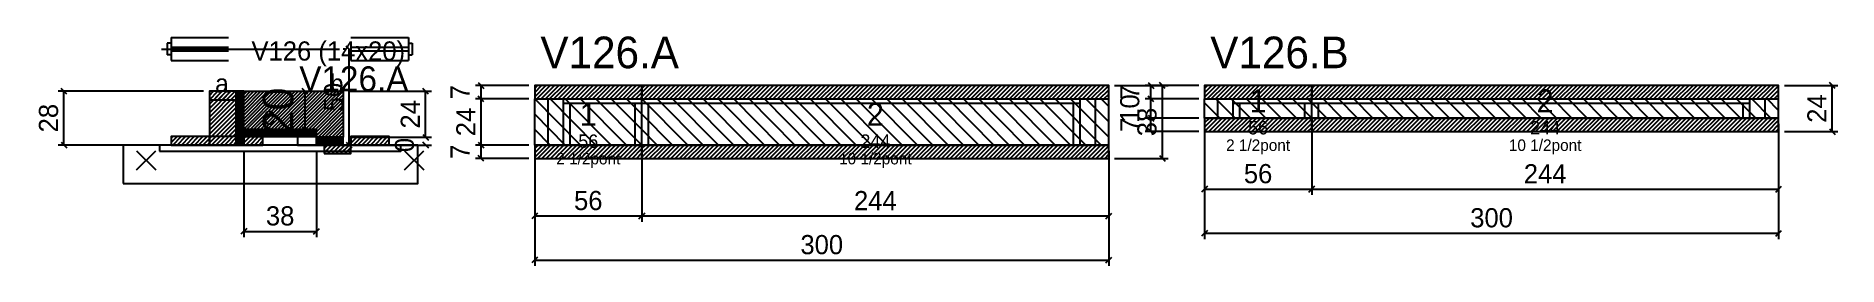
# Model space of a CAD drawing. Extents: x -69 to 873, y -87 to 33.
import ezdxf
from ezdxf.enums import TextEntityAlignment as Align

# ---------------------------------------------------------------- set-up
doc = ezdxf.new("R2010")
doc.units = 0
for name, color, linetype in [('5', 5, 'Continuous'), ('barrote', 126, 'Continuous'), ('CONCRETO', 251, 'Continuous'), ('COTA', 241, 'Continuous'), ('Cota Seção (2x)', 241, 'Continuous'), ('detalhes', 7, 'Continuous'), ('Hachura', 251, 'Continuous'), ('Madeira', 126, 'Continuous'), ('NOMENCLATURA', 7, 'Continuous'), ('Painéis', 200, 'Continuous'), ('presilha', 224, 'Continuous'), ('Reaproveitamento', 30, 'Continuous'), ('SARR_2.2x7', 40, 'Continuous'), ('SARR_3.5x7', 81, 'Continuous'), ('SCO-___-LAJ', 224, 'Continuous'), ('TENSOR', 224, 'Continuous'), ('texto', 7, 'Continuous'), ('Texto Seção', 7, 'Continuous')]:
    doc.layers.add(name, color=color, linetype=linetype)
doc.dimstyles.new('PAINEL', dxfattribs={"dimtxt": 10, "dimasz": 3, "dimexe": 3, "dimexo": 3, "dimgap": 3, "dimtad": 1, "dimblk": 'OBLIQUE', "dimblk1": 'OBLIQUE', "dimcen": 2.5, "dimclrd": 4, "dimclre": 4, "dimclrt": 240, "dimazin": 3, "dimtfac": 1, "dimtmove": 0, "dimatfit": 3})
doc.dimstyles.new('SECAO2X', dxfattribs={"dimtxt": 16, "dimasz": 3, "dimexe": 3, "dimexo": 3, "dimgap": 3, "dimtad": 1, "dimblk": 'OBLIQUE', "dimblk1": 'OBLIQUE', "dimcen": 2.5, "dimclrd": 4, "dimclre": 4, "dimclrt": 240, "dimazin": 3, "dimtfac": 1, "dimtmove": 0, "dimatfit": 3})

# ---------------------------------------------------------------- blocks, each defined once
blk = doc.blocks.new('_OBLIQUE')
at = {"color": 0, "linetype": 'BYBLOCK'}
blk.add_line((-0.5, -0.5), (0.5, 0.5), dxfattribs=at)

msp = doc.modelspace()

# ---------------------------------------------------------------- hatches: boundary and pattern name
at = {"layer": 'COTA'}
h = msp.add_hatch(dxfattribs=at)
h.set_pattern_fill('ANSI31', scale=0.4)
h.paths.add_polyline_path([(40, -16), (40, 4), (92, 4), (92, -20), (78, -20), (78, -16)])
h = msp.add_hatch(dxfattribs=at)
h.set_pattern_fill('ANSI31', scale=0.5)
h.paths.add_polyline_path([(192, 0), (248, 0), (248, 7), (192, 7)])
h = msp.add_hatch(dxfattribs=at)
h.set_pattern_fill('ANSI31', scale=0.5)
h.paths.add_polyline_path([(248, 0), (492, 0), (492, 7), (248, 7)])
h = msp.add_hatch(dxfattribs=at)
h.set_pattern_fill('ANSI31', scale=0.5)
h.paths.add_polyline_path([(542, 0), (598, 0), (598, 7), (542, 7)])
h = msp.add_hatch(dxfattribs=at)
h.set_pattern_fill('ANSI31', scale=0.5)
h.paths.add_polyline_path([(598, 0), (842, 0), (842, 7), (598, 7)])
h = msp.add_hatch(dxfattribs=at)
h.set_pattern_fill('ANSI31', scale=0.5)
h.paths.add_polyline_path([(542, -17), (598, -17), (598, -10), (542, -10)])
h = msp.add_hatch(dxfattribs=at)
h.set_pattern_fill('ANSI31', scale=0.5)
h.paths.add_polyline_path([(598, -17), (842, -17), (842, -10), (598, -10)])
h = msp.add_hatch(dxfattribs=at)
h.set_pattern_fill('ANSI31', scale=0.5)
h.paths.add_polyline_path([(192, -31), (248, -31), (248, -24), (192, -24)])
h = msp.add_hatch(dxfattribs=at)
h.set_pattern_fill('ANSI31', scale=0.5)
h.paths.add_polyline_path([(248, -31), (492, -31), (492, -24), (248, -24)])
at = {"layer": 'Hachura'}
h = msp.add_hatch(dxfattribs=at)
h.set_pattern_fill('ANSI31', scale=0.5)
h.paths.add_polyline_path([(22, -24), (36, -24), (36, 4), (22, 4)])
h = msp.add_hatch(dxfattribs=at)
h.set_pattern_fill('ANSI31', scale=0.5)
h.paths.add_polyline_path([(22, -0.4), (36, -0.4), (36, 4), (22, 4)])
h = msp.add_hatch(dxfattribs=at)
h.set_pattern_fill('SOLID')
h.paths.add_polyline_path([(36, -24), (40, -24), (40, 4), (36, 4)])
h = msp.add_hatch(dxfattribs=at)
h.set_pattern_fill('SOLID')
h.paths.add_polyline_path([(40, -19.6), (78, -19.6), (78, -16), (40, -16)])
h = msp.add_hatch(dxfattribs=at)
h.set_pattern_fill('ANSI31', scale=0.5)
h.paths.add_polyline_path([(2, -24), (22, -24), (22, -19.6), (2, -19.6)])
h = msp.add_hatch(dxfattribs=at)
h.set_pattern_fill('ANSI31', scale=0.5)
h.paths.add_polyline_path([(40, -24), (50, -24), (50, -19.6), (40, -19.6)])
h = msp.add_hatch(dxfattribs=at)
h.set_pattern_fill('SOLID')
h.paths.add_polyline_path([(78, -24), (92, -24), (92, -20), (78, -20)])
h = msp.add_hatch(dxfattribs=at)
h.set_pattern_fill('SOLID')
h.paths.add_polyline_path([(78, -24), (82, -24), (82, -24), (78, -24)])
h = msp.add_hatch(dxfattribs=at)
h.set_pattern_fill('ANSI31', scale=0.5)
h.paths.add_polyline_path([(82, -24), (96, -24), (96, -24), (82, -24)])
h = msp.add_hatch(dxfattribs=at)
h.set_pattern_fill('ANSI31', scale=0.5)
h.paths.add_polyline_path([(82, -28.4), (96, -28.4), (96, -24), (82, -24)])
h = msp.add_hatch(dxfattribs=at)
h.set_pattern_fill('ANSI31', scale=0.5)
h.paths.add_polyline_path([(96, -24), (116, -24), (116, -19.6), (96, -19.6)])

# ---------------------------------------------------------------- linework, layer by layer
for p, q in [((0, 29), (0, 23)), ((2, 29), (0, 29)), ((2, 32), (32, 32)), ((2, 32), (2, 20)), ((96, 32), (126, 32)), ((126, 32), (126, 20)), ((126, 29), (128, 29)), ((128, 29), (128, 23)), ((2, 23), (0, 23)), ((2, 27), (32, 27)), ((2, 25), (32, 25)), ((2, 20), (32, 20)), ((96, 27), (126, 27)), ((96, 25), (126, 25)), ((96, 20), (126, 20)), ((126, 23), (128, 23))]:
    msp.add_line(p, q)
at = {"layer": 'barrote'}
msp.add_lwpolyline([(-23, -44), (131, -44), (131, -24), (-23, -24)], close=True, dxfattribs=at)
at = {"layer": 'CONCRETO'}
msp.add_lwpolyline([(40, -16), (40, 4), (92, 4), (92, -20), (78, -20), (78, -16)], close=True, dxfattribs=at)
at = {"layer": 'Madeira'}
for points in [[(22, -24), (36, -24), (36, 4), (22, 4)], [(22, -0.4), (36, -0.4), (36, 4), (22, 4)], [(2, -24), (22, -24), (22, -19.6), (2, -19.6)], [(22, -24), (36, -24), (36, -19.6), (22, -19.6)], [(40, -24), (50, -24), (50, -19.6), (40, -19.6)], [(68, -24), (78, -24), (78, -19.6), (68, -19.6)], [(82, -24), (96, -24), (96, -24), (82, -24)], [(82, -28.4), (96, -28.4), (96, -24), (82, -24)], [(96, -24), (116, -24), (116, -19.6), (96, -19.6)]]:
    msp.add_lwpolyline(points, close=True, dxfattribs=at)
at = {"layer": 'Painéis'}
for p, q in [((192, 0), (248, 0)), ((192, -24), (192, 0)), ((248, -24), (248, 0)), ((248, -24), (248, 0)), ((248, 0), (492, 0)), ((248, -24), (248, 0)), ((492, -24), (492, 0)), ((542, 0), (598, 0)), ((542, -10), (542, 0)), ((598, -10), (598, 0)), ((598, -10), (598, 0)), ((598, 0), (842, 0)), ((598, -10), (598, 0)), ((842, -10), (842, 0)), ((542, -10), (598, -10)), ((598, -10), (842, -10)), ((192, -24), (248, -24)), ((248, -24), (492, -24))]:
    msp.add_line(p, q, dxfattribs=at)
for points in [[(36, -24), (40, -24), (40, 4), (36, 4)], [(40, -19.6), (78, -19.6), (78, -16), (40, -16)], [(78, -24), (92, -24), (92, -20), (78, -20)], [(78, -24), (82, -24), (82, -24), (78, -24)]]:
    msp.add_lwpolyline(points, close=True, dxfattribs=at)
at = {"layer": 'presilha'}
for p, q in [((-16, -37), (-6, -27)), ((-16, -27), (-6, -37)), ((124, -37), (134, -27)), ((124, -27), (134, -37))]:
    msp.add_line(p, q, dxfattribs=at)
at = {"layer": 'Reaproveitamento', "color": 30}
for p, q in [((216, -24), (192, 0)), ((224, -24), (200, 0)), ((232, -24), (208, 0)), ((240, -24), (216, 0)), ((248, -24), (224, 0)), ((248, -16), (232, 0)), ((248, -8), (240, 0)), ((248, 0), (248, 0)), ((272, -24), (248, 0)), ((280, -24), (256, 0)), ((288, -24), (264, 0)), ((296, -24), (272, 0)), ((304, -24), (280, 0)), ((312, -24), (288, 0)), ((320, -24), (296, 0)), ((328, -24), (304, 0)), ((336, -24), (312, 0)), ((344, -24), (320, 0)), ((352, -24), (328, 0)), ((360, -24), (336, 0)), ((368, -24), (344, 0)), ((376, -24), (352, 0)), ((384, -24), (360, 0)), ((392, -24), (368, 0)), ((400, -24), (376, 0)), ((408, -24), (384, 0)), ((416, -24), (392, 0)), ((424, -24), (400, 0)), ((432, -24), (408, 0)), ((440, -24), (416, 0)), ((448, -24), (424, 0)), ((456, -24), (432, 0)), ((464, -24), (440, 0)), ((472, -24), (448, 0)), ((480, -24), (456, 0)), ((488, -24), (464, 0)), ((492, -20), (472, 0)), ((492, -12), (480, 0)), ((492, -4), (488, 0)), ((558, -10), (548, 0)), ((566, -10), (556, 0)), ((574, -10), (564, 0)), ((582, -10), (572, 0)), ((590, -10), (580, 0)), ((598, -10), (588, 0)), ((598, -2), (596, 0)), ((614, -10), (604, 0)), ((622, -10), (612, 0)), ((630, -10), (620, 0)), ((638, -10), (628, 0)), ((646, -10), (636, 0)), ((654, -10), (644, 0)), ((662, -10), (652, 0)), ((670, -10), (660, 0)), ((678, -10), (668, 0)), ((686, -10), (676, 0)), ((694, -10), (684, 0)), ((702, -10), (692, 0)), ((710, -10), (700, 0)), ((718, -10), (708, 0)), ((726, -10), (716, 0)), ((734, -10), (724, 0)), ((742, -10), (732, 0)), ((750, -10), (740, 0)), ((758, -10), (748, 0)), ((766, -10), (756, 0)), ((774, -10), (764, 0)), ((782, -10), (772, 0)), ((790, -10), (780, 0)), ((798, -10), (788, 0)), ((806, -10), (796, 0)), ((814, -10), (804, 0)), ((822, -10), (812, 0)), ((830, -10), (820, 0)), ((838, -10), (828, 0)), ((842, -6), (836, 0)), ((208, -24), (192, -8)), ((264, -24), (248, -8)), ((550, -10), (542, -2)), ((606, -10), (598, -2)), ((200, -24), (192, -16)), ((256, -24), (248, -16)), ((542, -10), (542, -10)), ((598, -10), (598, -10)), ((192, -24), (192, -24)), ((248, -24), (248, -24))]:
    msp.add_line(p, q, dxfattribs=at)
at = {"layer": 'SARR_2.2x7'}
for p, q in [((199, -24), (199, 0)), ((485, -24), (485, 0)), ((549, -10), (549, 0)), ((835, -10), (835, 0)), ((207, -2.2), (248, -2.2)), ((248, -2.2), (477, -2.2)), ((557, -2.2), (598, -2.2)), ((598, -2.2), (827, -2.2))]:
    msp.add_line(p, q, dxfattribs=at)
at = {"layer": 'SARR_3.5x7'}
for p, q in [((207, -24), (207, 0)), ((248, -24), (248, 0)), ((248, -24), (248, 0)), ((477, -24), (477, 0)), ((557, -10), (557, 0)), ((598, -10), (598, 0)), ((598, -10), (598, 0)), ((827, -10), (827, 0)), ((210.5, -24), (210.5, -2.2)), ((244.5, -24), (244.5, -2.2)), ((251.5, -24), (251.5, -2.2)), ((473.5, -24), (473.5, -2.2)), ((560.5, -10), (560.5, -2.2)), ((594.5, -10), (594.5, -2.2)), ((601.5, -10), (601.5, -2.2)), ((823.5, -10), (823.5, -2.2)), ((557, -10), (560.5, -10)), ((594.5, -10), (598, -10)), ((598, -10), (601.5, -10)), ((823.5, -10), (827, -10)), ((207, -24), (210.5, -24)), ((244.5, -24), (248, -24)), ((248, -24), (251.5, -24)), ((473.5, -24), (477, -24))]:
    msp.add_line(p, q, dxfattribs=at)
at = {"layer": 'SCO-___-LAJ'}
for points in [[(192, 0), (248, 0), (248, 7), (192, 7)], [(248, 0), (492, 0), (492, 7), (248, 7)], [(542, 0), (598, 0), (598, 7), (542, 7)], [(598, 0), (842, 0), (842, 7), (598, 7)], [(542, -17), (598, -17), (598, -10), (542, -10)], [(598, -17), (842, -17), (842, -10), (598, -10)], [(-4, -27.2), (122, -27.2), (122, -24), (-4, -24)], [(192, -31), (248, -31), (248, -24), (192, -24)], [(248, -31), (492, -31), (492, -24), (248, -24)]]:
    msp.add_lwpolyline(points, close=True, dxfattribs=at)
at = {"layer": 'TENSOR'}
msp.add_line((-3, 26), (90, 26), dxfattribs=at)

# ---------------------------------------------------------------- texts
at = {"layer": '5'}
for s, height, p in [('1', 12, (570, -1)), ('2', 12, (720, -1)), ('1', 12, (220, -8)), ('2', 12, (370, -8)), ('56', 7, (220, -22)), ('244', 7, (370, -22)), ('56', 7, (570, -15)), ('244', 7, (720, -15))]:
    msp.add_text(s, height=height, dxfattribs=at).set_placement(p, align=Align.MIDDLE_CENTER)
at = {"layer": 'detalhes'}
for s, p in [('a', (25, 3.3)), ('b', (85, 3.3)), ('c', (50, -13.5))]:
    msp.add_text(s, height=9.6, dxfattribs=at).set_placement(p)
at = {"layer": 'NOMENCLATURA'}
for s, p in [('V126.A', (195, 16)), ('V126.B', (545, 16))]:
    msp.add_text(s, height=16.5, dxfattribs=at).set_placement(p)
at = {"layer": 'texto', "char_height": 6, "attachment_point": 5}
for s, insert in [('2 1/2pont', (220, -32)), ('10 1/2pont', (370, -32)), ('2 1/2pont', (570, -25)), ('10 1/2pont', (720, -25))]:
    msp.add_mtext(s, dxfattribs=dict(at, insert=insert))
at = {"layer": 'Texto Seção'}
for s, height, p in [('V126 (14x20)', 10, (44, 20)), ('V126.A', 13, (69, 4))]:
    msp.add_text(s, height=height, dxfattribs=at).set_placement(p)

# ---------------------------------------------------------------- dimensions: what is measured, and where the dimension line sits
at = {"layer": 'COTA'}
for base, p1, p2 in [((95, -24), (96, -24), (96, 26)), ((-54, -24), (2, -24), (22, 4)), ((135, -20), (92, -20), (92, 4)), ((164, 0), (192, 0), (192, 7)), ((164, -24), (192, -24), (192, 0)), ((520, -31), (492, -31), (492, 7)), ((514, 0), (542, 0), (542, 7)), ((514, -10), (542, -10), (542, 0)), ((870, -17), (842, -17), (842, 7)), ((514, -17), (542, -17), (542, -10)), ((135, -24), (96, -24), (96, -24)), ((164, -31), (192, -31), (192, -24))]:
    msp.add_linear_dim(base=base, p1=p1, p2=p2, angle=90, dimstyle='PAINEL', dxfattribs=at).render()
for base, p1, p2 in [((542, -47), (542, -10), (598, -10)), ((542, -70), (542, -10), (842, -10)), ((598, -47), (598, -10), (842, -10)), ((40, -69), (40, -24), (78, -24)), ((192, -61), (192, -24), (248, -24)), ((192, -84), (192, -24), (492, -24)), ((248, -61), (248, -24), (492, -24))]:
    msp.add_linear_dim(base=base, p1=p1, p2=p2, dimstyle='PAINEL', dxfattribs=at).render()
at = {"layer": 'Cota Seção (2x)'}
msp.add_linear_dim(base=(72, -16), p1=(40, -16), p2=(40, 4), angle=90, dimstyle='SECAO2X', dxfattribs=at).render()

doc.saveas('drawing.dxf')
